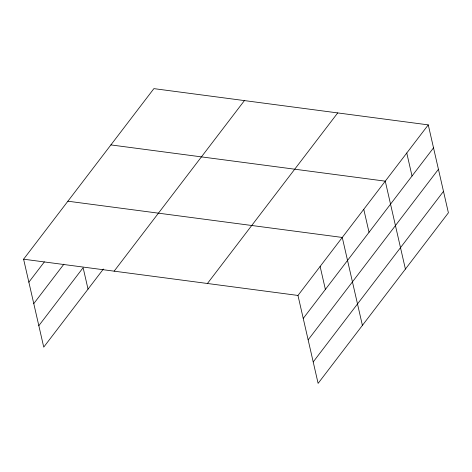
<?xml version="1.0" encoding="UTF-8"?>
<svg xmlns="http://www.w3.org/2000/svg" width="472" height="472" viewBox="0 0 472 472"><rect width="100%" height="100%" fill="white"/><g stroke="black" fill="none" stroke-linecap="round" stroke-linejoin="round"><path stroke-width="0.71" d="M103.392 269.028L43.737 347.121L23.6 259.199L153.89 88.63L428.263 124.879L448.4 212.801L318.11 383.37L297.974 295.448L428.263 124.879M28.863 282.185L44.368 261.889M33.772 303.614L63.897 264.178M38.828 325.692L83.125 267.701L88.034 289.13M114.141 271.164L244.431 100.589M207.432 283.489L337.722 112.914M303.236 318.429L433.526 147.86M308.145 339.864L438.435 169.289M313.202 361.941L443.491 191.367M110.896 144.916L385.27 181.165L405.407 269.087M67.897 201.208L342.271 237.451L362.407 325.379M23.6 259.199L297.974 295.448M406.764 153.022L412.026 176.003M363.77 209.308L369.033 232.295M320.122 266.45L325.385 289.436"/></g></svg>
